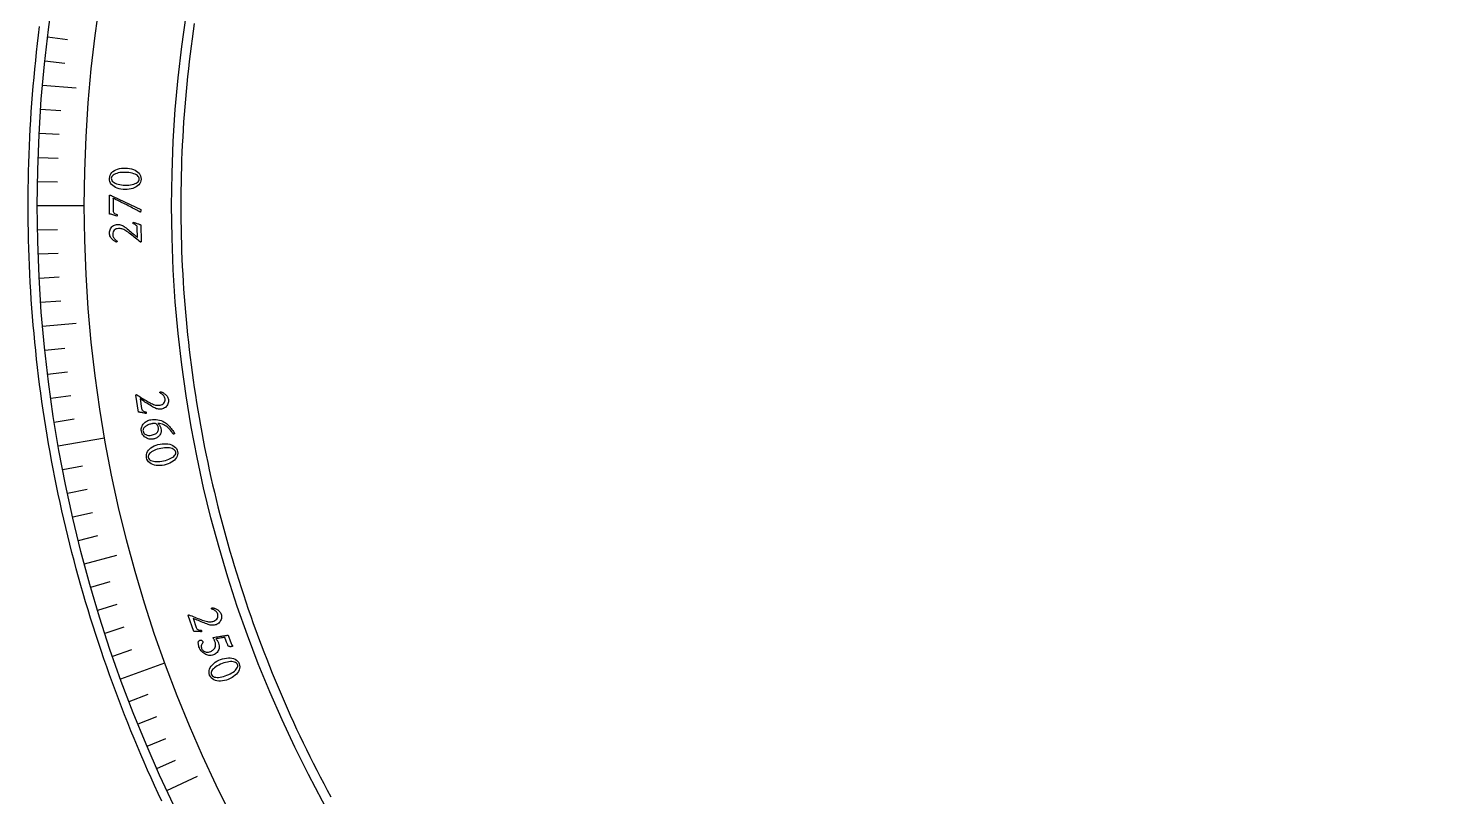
# Model space of a CAD drawing. Header units: millimetres. Extents: x -36.5 to 36.5, y -36.5 to 47.2.
# Drawn here: x -36.5 to 0.33, y -15.49 to 4.65 of the extents above; entities that cross this region are included whole.
import ezdxf

# ---------------------------------------------------------------- set-up
doc = ezdxf.new("R2010")
doc.units = ezdxf.units.MM
for name, color, linetype in [('CUT_INNER', 6, 'Continuous'), ('CUT_OUTER', 1, 'Continuous'), ('ENGRAVE', 7, 'Continuous'), ('ENGRAVE_FINE', 8, 'Continuous'), ('TEXT', 5, 'Continuous')]:
    doc.layers.add(name, color=color, linetype=linetype)

msp = doc.modelspace()

# ---------------------------------------------------------------- linework, layer by layer
at = {"layer": 'CUT_INNER'}
msp.add_lwpolyline([(-32.1482, 4.7687), (-32.1769, 4.5714), (-32.2043, 4.3739), (-32.2306, 4.1762), (-32.2556, 3.9783), (-32.2794, 3.7804), (-32.302, 3.5822), (-32.3233, 3.384), (-32.3435, 3.1856), (-32.3624, 2.987), (-32.3802, 2.7884), (-32.3967, 2.5897), (-32.4119, 2.3908), (-32.426, 2.1919), (-32.4388, 1.9929), (-32.4505, 1.7938), (-32.4609, 1.5947), (-32.47, 1.3955), (-32.478, 1.1962), (-32.4847, 0.9969), (-32.4902, 0.7976), (-32.4945, 0.5982), (-32.4976, 0.3988), (-32.4994, 0.1994), (-32.5, 0), (-32.4994, -0.1994), (-32.4976, -0.3988), (-32.4945, -0.5982), (-32.4902, -0.7976), (-32.4847, -0.9969), (-32.478, -1.1962), (-32.47, -1.3955), (-32.4609, -1.5947), (-32.4505, -1.7938), (-32.4388, -1.9929), (-32.426, -2.1919), (-32.4119, -2.3908), (-32.3967, -2.5897), (-32.3802, -2.7884), (-32.3624, -2.987), (-32.3435, -3.1856), (-32.3233, -3.384), (-32.302, -3.5822), (-32.2794, -3.7804), (-32.2556, -3.9783), (-32.2306, -4.1762), (-32.2043, -4.3739), (-32.1769, -4.5714), (-32.1482, -4.7687), (-32.1184, -4.9659), (-32.0873, -5.1629), (-32.055, -5.3597), (-32.0215, -5.5563), (-31.9868, -5.7526), (-31.9509, -5.9488), (-31.9138, -6.1447), (-31.8755, -6.3404), (-31.836, -6.5359), (-31.7953, -6.7311), (-31.7534, -6.9261), (-31.7103, -7.1208), (-31.666, -7.3152), (-31.6205, -7.5094), (-31.5739, -7.7033), (-31.526, -7.8969), (-31.477, -8.0901), (-31.4267, -8.2831), (-31.3753, -8.4758), (-31.3227, -8.6682), (-31.2689, -8.8602), (-31.214, -9.0519), (-31.1579, -9.2432), (-31.1006, -9.4343), (-31.0421, -9.6249), (-30.9824, -9.8152), (-30.9216, -10.0051), (-30.8597, -10.1947), (-30.7965, -10.3838), (-30.7322, -10.5726), (-30.6668, -10.761), (-30.6002, -10.9489), (-30.5324, -11.1365), (-30.4635, -11.3236), (-30.3935, -11.5103), (-30.3223, -11.6966), (-30.2499, -11.8824), (-30.1764, -12.0678), (-30.1018, -12.2527), (-30.0261, -12.4372), (-29.9492, -12.6212), (-29.8712, -12.8047), (-29.7921, -12.9878), (-29.7118, -13.1703), (-29.6304, -13.3524), (-29.548, -13.534), (-29.4644, -13.715), (-29.3797, -13.8955), (-29.2938, -14.0755), (-29.2069, -14.255), (-29.1189, -14.434), (-29.0298, -14.6124), (-28.9396, -14.7902), (-28.8483, -14.9675), (-28.7559, -15.1442), (-28.6624, -15.3204), (-28.5679, -15.496)], dxfattribs=at)
at = {"layer": 'CUT_OUTER'}
msp.add_lwpolyline([(-32.9956, -15.6058), (-33.0907, -15.403), (-33.1846, -15.1997), (-33.2773, -14.9958), (-33.3687, -14.7913), (-33.4588, -14.5863), (-33.5477, -14.3807), (-33.6353, -14.1746), (-33.7216, -13.9679), (-33.8067, -13.7608), (-33.8905, -13.5531), (-33.973, -13.3449), (-34.0542, -13.1362), (-34.1342, -12.927), (-34.2129, -12.7173), (-34.2903, -12.5071), (-34.3664, -12.2965), (-34.4412, -12.0854), (-34.5147, -11.8738), (-34.5869, -11.6618), (-34.6578, -11.4494), (-34.7274, -11.2365), (-34.7957, -11.0232), (-34.8627, -10.8095), (-34.9283, -10.5954), (-34.9927, -10.3809), (-35.0557, -10.166), (-35.1174, -9.9507), (-35.1778, -9.735), (-35.2369, -9.519), (-35.2946, -9.3026), (-35.3511, -9.0859), (-35.4061, -8.8688), (-35.4599, -8.6514), (-35.5123, -8.4336), (-35.5634, -8.2156), (-35.6131, -7.9972), (-35.6615, -7.7785), (-35.7086, -7.5596), (-35.7543, -7.3403), (-35.7987, -7.1208), (-35.8417, -6.901), (-35.8834, -6.681), (-35.9237, -6.4607), (-35.9626, -6.2401), (-36.0002, -6.0193), (-36.0365, -5.7983), (-36.0714, -5.5771), (-36.1049, -5.3557), (-36.1371, -5.134), (-36.1679, -4.9122), (-36.1974, -4.6902), (-36.2255, -4.468), (-36.2522, -4.2456), (-36.2776, -4.0231), (-36.3016, -3.8004), (-36.3242, -3.5776), (-36.3455, -3.3547), (-36.3654, -3.1316), (-36.3839, -2.9084), (-36.4011, -2.6851), (-36.4169, -2.4617), (-36.4313, -2.2382), (-36.4444, -2.0146), (-36.456, -1.791), (-36.4663, -1.5672), (-36.4753, -1.3435), (-36.4828, -1.1196), (-36.489, -0.8958), (-36.4938, -0.6718), (-36.4973, -0.4479), (-36.4993, -0.224), (-36.5, 0), (-36.4993, 0.224), (-36.4973, 0.4479), (-36.4938, 0.6718), (-36.489, 0.8958), (-36.4828, 1.1196), (-36.4753, 1.3435), (-36.4663, 1.5672), (-36.456, 1.791), (-36.4444, 2.0146), (-36.4313, 2.2382), (-36.4169, 2.4617), (-36.4011, 2.6851), (-36.3839, 2.9084), (-36.3654, 3.1316), (-36.3455, 3.3547), (-36.3242, 3.5776), (-36.3016, 3.8004), (-36.2776, 4.0231), (-36.2522, 4.2456), (-36.2255, 4.468), (-36.1974, 4.6902)], dxfattribs=at)
at = {"layer": 'ENGRAVE'}
for points in [[(-36.122, 3.1603), (-35.2454, 3.0836)], [(-36.26, 0), (-35.028, 0)], [(-36.122, -3.1603), (-35.2454, -3.0836)], [(-35.7091, -6.2965), (-34.4958, -6.0825)], [(-35.0245, -9.3848), (-34.1745, -9.157)], [(-34.0733, -12.4017), (-32.9156, -11.9803)], [(-32.8627, -15.3241), (-32.0652, -14.9522)]]:
    msp.add_lwpolyline(points, dxfattribs=at)
for radius in [36.26, 35.028, 32.74]:
    msp.add_circle((0, 0), radius, dxfattribs=at)
at = {"layer": 'ENGRAVE_FINE'}
for points in [[(-35.9897, 4.419), (-35.4657, 4.3546)], [(-36.0614, 3.7902), (-35.5363, 3.735)], [(-36.1717, 2.5294), (-35.645, 2.4925)], [(-36.2103, 1.8977), (-35.683, 1.8701)], [(-36.2379, 1.2655), (-35.7102, 1.247)], [(-36.2545, 0.6328), (-35.7266, 0.6236)], [(-36.2545, -0.6328), (-35.7266, -0.6236)], [(-36.2379, -1.2655), (-35.7102, -1.247)], [(-36.2103, -1.8977), (-35.683, -1.8701)], [(-36.1717, -2.5294), (-35.645, -2.4925)], [(-36.0614, -3.7902), (-35.5363, -3.735)], [(-35.9897, -4.419), (-35.4657, -4.3546)], [(-35.9071, -5.0464), (-35.3843, -4.9729)], [(-35.8136, -5.6723), (-35.2921, -5.5897)], [(-35.5938, -6.9187), (-35.0755, -6.818)], [(-35.4676, -7.5389), (-34.9512, -7.4291)], [(-35.3307, -8.1567), (-34.8162, -8.038)], [(-35.1829, -8.7721), (-34.6706, -8.6444)], [(-34.8553, -9.9946), (-34.3478, -9.8491)], [(-34.6756, -10.6014), (-34.1707, -10.447)], [(-34.4853, -11.205), (-33.9832, -11.0418)], [(-34.2845, -11.8051), (-33.7853, -11.6332)], [(-33.8516, -12.9944), (-33.3587, -12.8052)], [(-33.6197, -13.5832), (-33.1301, -13.3854)], [(-33.3775, -14.1679), (-32.8915, -13.9616)], [(-33.1252, -14.7483), (-32.6428, -14.5335)]]:
    msp.add_lwpolyline(points, dxfattribs=at)
at = {"layer": 'TEXT'}
for points in [[(-34.3677, 0.7121), (-34.3632, 0.7564), (-34.3517, 0.797), (-34.3331, 0.8337), (-34.3076, 0.8666), (-34.2762, 0.8956), (-34.2402, 0.9206), (-34.1996, 0.9416), (-34.1544, 0.9586), (-34.1058, 0.9715), (-34.0552, 0.9802), (-34.0024, 0.9848), (-33.9475, 0.9852), (-33.8928, 0.9815), (-33.8404, 0.9738), (-33.7903, 0.9621), (-33.7426, 0.9464), (-33.6984, 0.9269), (-33.6588, 0.9038), (-33.624, 0.8773), (-33.5938, 0.8473), (-33.5696, 0.8139), (-33.5526, 0.7774), (-33.5427, 0.7378), (-33.5401, 0.695), (-33.5445, 0.6534), (-33.5559, 0.6149), (-33.5745, 0.5794), (-33.6001, 0.547), (-33.6314, 0.5179), (-33.6674, 0.4925), (-33.7078, 0.4708), (-33.7528, 0.4529), (-33.8012, 0.4388), (-33.8517, 0.429), (-33.9044, 0.4233), (-33.9592, 0.4219), (-34.014, 0.4246), (-34.0665, 0.4315), (-34.1168, 0.4425), (-34.1647, 0.4577), (-34.2092, 0.4769), (-34.2489, 0.4999), (-34.2838, 0.5267), (-34.314, 0.5573), (-34.3382, 0.5914), (-34.3552, 0.6286), (-34.3651, 0.6688), (-34.3677, 0.7121)], [(-34.3202, 0.7178), (-34.3177, 0.6913), (-34.3089, 0.6666), (-34.2939, 0.6438), (-34.2727, 0.6227), (-34.2463, 0.6037), (-34.2156, 0.5868), (-34.1807, 0.5722), (-34.1415, 0.5598), (-34.099, 0.5498), (-34.0542, 0.5425), (-34.0071, 0.5377), (-33.9576, 0.5356), (-33.9086, 0.5362), (-33.8616, 0.5394), (-33.8167, 0.5453), (-33.7737, 0.5538), (-33.7338, 0.5646), (-33.6981, 0.5773), (-33.6665, 0.592), (-33.6391, 0.6086), (-33.6169, 0.6269), (-33.6009, 0.6467), (-33.5911, 0.6679), (-33.5875, 0.6907), (-33.5902, 0.7183), (-33.5992, 0.7437), (-33.6148, 0.7667), (-33.6367, 0.7874), (-33.6641, 0.8059), (-33.6958, 0.8221), (-33.7318, 0.8361), (-33.7722, 0.8478), (-33.8157, 0.8573), (-33.861, 0.8644), (-33.9082, 0.8692), (-33.9572, 0.8717), (-34.0066, 0.8716), (-34.0536, 0.869), (-34.098, 0.8637), (-34.14, 0.8557), (-34.1787, 0.8454), (-34.2133, 0.8329), (-34.2438, 0.8183), (-34.2703, 0.8016), (-34.2918, 0.783), (-34.3072, 0.7628), (-34.3167, 0.7411), (-34.3202, 0.7178)], [(-34.3641, 0.1767), (-34.3642, 0.1896), (-34.3645, 0.2031), (-34.365, 0.2171), (-34.3658, 0.2315), (-34.3665, 0.2448), (-34.3671, 0.255), (-34.3674, 0.2622), (-34.3675, 0.2663), (-34.3667, 0.2699), (-34.3645, 0.2723), (-34.3608, 0.2738), (-34.3556, 0.2743), (-34.3484, 0.2735), (-34.34, 0.2711), (-34.3303, 0.2673), (-34.3195, 0.262), (-34.3078, 0.2558), (-34.2957, 0.2494), (-34.2832, 0.2429), (-34.2703, 0.2362), (-33.5484, -0.1045), (-33.5467, -0.1068), (-33.5454, -0.1097), (-33.5447, -0.1133), (-33.5444, -0.1176), (-33.5448, -0.1252), (-33.5462, -0.1336), (-33.5484, -0.1428), (-33.5515, -0.1529), (-33.5552, -0.162), (-33.5592, -0.1686), (-33.5634, -0.1725), (-33.5679, -0.1739), (-33.5943, -0.1572), (-33.6233, -0.1398), (-33.655, -0.1215), (-33.6892, -0.1023), (-33.7253, -0.0826), (-33.7624, -0.0626), (-33.8004, -0.0423), (-33.8394, -0.0217), (-33.8788, -0.0012), (-33.9177, 0.0188), (-33.9564, 0.0384), (-33.9947, 0.0576), (-34.032, 0.076), (-34.0675, 0.0935), (-34.1013, 0.1101), (-34.1334, 0.1256), (-34.163, 0.1399), (-34.1895, 0.1528), (-34.2129, 0.1641), (-34.2332, 0.174), (-34.2495, 0.1819), (-34.2612, 0.1876), (-34.2682, 0.191), (-34.2706, 0.1922), (-34.2708, -0.1388), (-34.2693, -0.157), (-34.2648, -0.1728), (-34.2573, -0.1863), (-34.2469, -0.1974), (-34.2332, -0.207), (-34.2162, -0.2159), (-34.1956, -0.2241), (-34.1716, -0.2316), (-34.1682, -0.233), (-34.1657, -0.2362), (-34.1642, -0.241), (-34.1636, -0.2475), (-34.1638, -0.2498), (-34.1642, -0.2526), (-34.165, -0.2561), (-34.1662, -0.2601), (-34.1674, -0.2642), (-34.1687, -0.2676), (-34.17, -0.2705), (-34.1713, -0.2728), (-34.1978, -0.2645), (-34.2246, -0.2564), (-34.2516, -0.2486), (-34.2788, -0.241), (-34.3047, -0.234), (-34.3275, -0.2281), (-34.3472, -0.2233), (-34.3639, -0.2195)], [(-33.7406, -0.4349), (-33.7241, -0.4414), (-33.7067, -0.448), (-33.6881, -0.4547), (-33.6685, -0.4616), (-33.6487, -0.4683), (-33.6296, -0.4748), (-33.6113, -0.4809), (-33.5937, -0.4867), (-33.578, -0.4919), (-33.565, -0.4961), (-33.5548, -0.4994), (-33.5474, -0.5017), (-33.5379, -0.9432), (-33.5394, -0.9453), (-33.5413, -0.9474), (-33.5436, -0.9496), (-33.5463, -0.952), (-33.549, -0.9541), (-33.5516, -0.9556), (-33.5539, -0.9565), (-33.556, -0.9568), (-33.5873, -0.9307), (-33.6193, -0.9043), (-33.652, -0.8774), (-33.6852, -0.8502), (-33.7187, -0.8232), (-33.7521, -0.7967), (-33.7852, -0.7708), (-33.8181, -0.7455), (-33.8502, -0.7214), (-33.8809, -0.6991), (-33.9103, -0.6785), (-33.9383, -0.6596), (-33.9667, -0.6421), (-33.9932, -0.6281), (-34.0178, -0.6175), (-34.0406, -0.6105), (-34.0626, -0.606), (-34.0852, -0.6029), (-34.1081, -0.6012), (-34.1316, -0.6009), (-34.1631, -0.604), (-34.1919, -0.6121), (-34.218, -0.6253), (-34.2414, -0.6435), (-34.2605, -0.6656), (-34.274, -0.6903), (-34.2819, -0.7177), (-34.284, -0.7478), (-34.2821, -0.773), (-34.2773, -0.7964), (-34.2698, -0.8181), (-34.2596, -0.838), (-34.2477, -0.8562), (-34.2353, -0.8725), (-34.2225, -0.8869), (-34.2093, -0.8995), (-34.1967, -0.9101), (-34.1857, -0.9188), (-34.1765, -0.9256), (-34.169, -0.9304), (-34.1694, -0.9344), (-34.1709, -0.9386), (-34.1734, -0.9428), (-34.1771, -0.9472), (-34.1809, -0.9511), (-34.1843, -0.9539), (-34.1871, -0.9556), (-34.1893, -0.9562), (-34.1963, -0.9536), (-34.2055, -0.9492), (-34.2167, -0.9431), (-34.23, -0.9354), (-34.2446, -0.9259), (-34.2596, -0.9146), (-34.2749, -0.9016), (-34.2906, -0.8869), (-34.3059, -0.8706), (-34.3201, -0.8531), (-34.3331, -0.8342), (-34.3451, -0.814), (-34.3551, -0.7926), (-34.3624, -0.7698), (-34.367, -0.7456), (-34.3689, -0.7202), (-34.3676, -0.6894), (-34.3623, -0.66), (-34.3532, -0.6319), (-34.3402, -0.6052), (-34.324, -0.5805), (-34.3056, -0.5585), (-34.2849, -0.5391), (-34.2619, -0.5224), (-34.2373, -0.5089), (-34.2119, -0.4992), (-34.1856, -0.4932), (-34.1584, -0.4909), (-34.1311, -0.4917), (-34.1047, -0.4951), (-34.079, -0.501), (-34.0541, -0.5093), (-34.03, -0.5198), (-34.0067, -0.5321), (-33.9842, -0.5462), (-33.9624, -0.5622), (-33.934, -0.5848), (-33.9045, -0.6086), (-33.8742, -0.6336), (-33.8429, -0.6597), (-33.8116, -0.6861), (-33.7813, -0.7117), (-33.7519, -0.7365), (-33.7236, -0.7605), (-33.6971, -0.783), (-33.6734, -0.803), (-33.6524, -0.8206), (-33.6343, -0.8358), (-33.6396, -0.5817), (-33.6414, -0.5636), (-33.6463, -0.5473), (-33.6541, -0.5327), (-33.665, -0.5199), (-33.6789, -0.5081), (-33.6961, -0.4969), (-33.7164, -0.4861), (-33.74, -0.4757), (-33.7435, -0.4738), (-33.746, -0.4708), (-33.7475, -0.4667), (-33.7481, -0.4613), (-33.748, -0.459), (-33.7475, -0.4561), (-33.7467, -0.4524), (-33.7456, -0.4482), (-33.7444, -0.4439), (-33.7431, -0.4402), (-33.7418, -0.4373), (-33.7406, -0.4349)], [(-33.4074, -5.4476), (-33.4246, -5.4436), (-33.4429, -5.4397), (-33.4622, -5.4357), (-33.4826, -5.4318), (-33.5032, -5.4279), (-33.523, -5.4242), (-33.542, -5.4208), (-33.5603, -5.4175), (-33.5767, -5.4146), (-33.5901, -5.4123), (-33.6007, -5.4105), (-33.6083, -5.4092), (-33.6766, -4.9663), (-33.6754, -4.9641), (-33.6738, -4.9617), (-33.6718, -4.9592), (-33.6694, -4.9566), (-33.6669, -4.9541), (-33.6645, -4.9523), (-33.6623, -4.9511), (-33.6603, -4.9505), (-33.626, -4.9731), (-33.591, -4.9958), (-33.5554, -5.0187), (-33.519, -5.0418), (-33.4823, -5.0646), (-33.4459, -5.0868), (-33.4098, -5.1083), (-33.3739, -5.129), (-33.3389, -5.1487), (-33.3055, -5.1667), (-33.2737, -5.183), (-33.2434, -5.1978), (-33.2129, -5.2111), (-33.1847, -5.2212), (-33.1589, -5.2281), (-33.1354, -5.2318), (-33.113, -5.2332), (-33.0903, -5.2331), (-33.0673, -5.2316), (-33.044, -5.2286), (-33.0132, -5.2212), (-32.9858, -5.2094), (-32.9617, -5.193), (-32.941, -5.1722), (-32.9249, -5.1483), (-32.9148, -5.1226), (-32.9105, -5.0952), (-32.9122, -5.066), (-32.9173, -5.042), (-32.9249, -5.02), (-32.935, -5.0001), (-32.9476, -4.9821), (-32.9616, -4.9661), (-32.9758, -4.9519), (-32.9902, -4.9395), (-33.0049, -4.929), (-33.0187, -4.9202), (-33.0305, -4.9131), (-33.0405, -4.9077), (-33.0485, -4.904), (-33.0486, -4.9), (-33.0476, -4.8958), (-33.0455, -4.8913), (-33.0424, -4.8866), (-33.039, -4.8824), (-33.036, -4.8793), (-33.0335, -4.8773), (-33.0313, -4.8764), (-33.024, -4.8782), (-33.0144, -4.8813), (-33.0026, -4.8859), (-32.9885, -4.8918), (-32.9729, -4.8992), (-32.9567, -4.9082), (-32.94, -4.9189), (-32.9227, -4.9312), (-32.9056, -4.9449), (-32.8894, -4.9601), (-32.8742, -4.9765), (-32.8599, -4.9944), (-32.8474, -5.0137), (-32.8373, -5.0346), (-32.8297, -5.0571), (-32.8246, -5.0813), (-32.822, -5.1109), (-32.8233, -5.1398), (-32.8287, -5.168), (-32.8381, -5.1954), (-32.8507, -5.2213), (-32.866, -5.2451), (-32.8838, -5.2666), (-32.9043, -5.286), (-32.9267, -5.3025), (-32.9505, -5.3156), (-32.9757, -5.3253), (-33.0023, -5.3314), (-33.0293, -5.3345), (-33.056, -5.3351), (-33.0822, -5.3332), (-33.108, -5.3286), (-33.1333, -5.3219), (-33.1582, -5.3132), (-33.1824, -5.3026), (-33.2062, -5.2901), (-33.2375, -5.2719), (-33.2699, -5.2526), (-33.3034, -5.2321), (-33.338, -5.2106), (-33.3725, -5.1887), (-33.4059, -5.1674), (-33.4383, -5.1466), (-33.4695, -5.1264), (-33.4987, -5.1074), (-33.5248, -5.0904), (-33.5478, -5.0755), (-33.5677, -5.0625), (-33.5285, -5.316), (-33.5242, -5.3338), (-33.5171, -5.3495), (-33.5072, -5.3629), (-33.4946, -5.3741), (-33.4791, -5.3838), (-33.4605, -5.3926), (-33.4388, -5.4004), (-33.414, -5.4073), (-33.4102, -5.4086), (-33.4073, -5.4112), (-33.4052, -5.4151), (-33.4038, -5.4203), (-33.4036, -5.4226), (-33.4036, -5.4256), (-33.4039, -5.4293), (-33.4043, -5.4337), (-33.4049, -5.4382), (-33.4057, -5.442), (-33.4065, -5.4451), (-33.4074, -5.4476)], [(-33.0197, -5.8435), (-33.0157, -5.8752), (-33.0151, -5.9048), (-33.0181, -5.9324), (-33.0247, -5.9578), (-33.034, -5.9813), (-33.0455, -6.0028), (-33.059, -6.0224), (-33.0746, -6.04), (-33.0917, -6.0558), (-33.1096, -6.0699), (-33.1284, -6.0822), (-33.1479, -6.0928), (-33.1675, -6.1016), (-33.1863, -6.1088), (-33.2043, -6.1144), (-33.2215, -6.1183), (-33.2562, -6.1225), (-33.2906, -6.1222), (-33.3244, -6.1173), (-33.3579, -6.1079), (-33.39, -6.0944), (-33.4196, -6.0775), (-33.4469, -6.057), (-33.4718, -6.0331), (-33.4934, -6.0061), (-33.5106, -5.9763), (-33.5235, -5.9438), (-33.5321, -5.9086), (-33.5355, -5.8803), (-33.5354, -5.8528), (-33.5319, -5.8261), (-33.525, -5.8004), (-33.5151, -5.7757), (-33.503, -5.7524), (-33.4885, -5.7305), (-33.4717, -5.71), (-33.453, -5.691), (-33.4327, -5.6737), (-33.4108, -5.658), (-33.3874, -5.6441), (-33.3632, -5.6321), (-33.3386, -5.6223), (-33.3137, -5.6147), (-33.2885, -5.6094), (-33.2402, -5.6032), (-33.1925, -5.6011), (-33.1454, -5.6032), (-33.099, -5.6092), (-33.054, -5.6193), (-33.0111, -5.6334), (-32.9704, -5.6514), (-32.9318, -5.6733), (-32.9037, -5.6924), (-32.8762, -5.7133), (-32.8493, -5.7361), (-32.8232, -5.7606), (-32.798, -5.7863), (-32.7742, -5.8125), (-32.7518, -5.8393), (-32.7308, -5.8667), (-32.7116, -5.8939), (-32.6947, -5.9205), (-32.6801, -5.9464), (-32.6677, -5.9716), (-32.6679, -5.9758), (-32.6701, -5.9796), (-32.6743, -5.9829), (-32.6805, -5.9858), (-32.6872, -5.9882), (-32.6929, -5.99), (-32.6976, -5.9914), (-32.7014, -5.9923), (-32.7122, -5.9731), (-32.7246, -5.9529), (-32.7385, -5.9315), (-32.754, -5.909), (-32.7711, -5.886), (-32.7903, -5.8633), (-32.8113, -5.8408), (-32.8343, -5.8186), (-32.8594, -5.7973), (-32.8868, -5.7777), (-32.9165, -5.7598), (-32.9484, -5.7436), (-32.9828, -5.7296), (-33.02, -5.7186), (-33.0599, -5.7105), (-33.1026, -5.7054), (-33.0868, -5.7204), (-33.0723, -5.7366), (-33.0592, -5.7541), (-33.0475, -5.7728), (-33.0375, -5.7917), (-33.0295, -5.8097), (-33.0236, -5.827), (-33.0197, -5.8435)], [(-33.1602, -5.7047), (-33.1708, -5.7053), (-33.1816, -5.706), (-33.1926, -5.707), (-33.2036, -5.7081), (-33.2148, -5.7095), (-33.2258, -5.711), (-33.2369, -5.7126), (-33.248, -5.7144), (-33.2695, -5.7187), (-33.2913, -5.7242), (-33.3135, -5.731), (-33.3359, -5.7389), (-33.3579, -5.748), (-33.379, -5.7582), (-33.399, -5.7695), (-33.418, -5.7818), (-33.4354, -5.7952), (-33.4507, -5.8095), (-33.464, -5.8247), (-33.4752, -5.8408), (-33.4836, -5.8576), (-33.4887, -5.8751), (-33.4904, -5.8931), (-33.4888, -5.9117), (-33.4801, -5.9403), (-33.4647, -5.9649), (-33.4426, -5.9854), (-33.4139, -6.0019), (-33.3806, -6.0135), (-33.3445, -6.0196), (-33.3058, -6.0201), (-33.2644, -6.0151), (-33.2379, -6.0093), (-33.2127, -6.0016), (-33.1888, -5.9921), (-33.1663, -5.9807), (-33.1458, -5.9675), (-33.128, -5.9523), (-33.1128, -5.9353), (-33.1003, -5.9163), (-33.0912, -5.8953), (-33.0861, -5.8722), (-33.0851, -5.847), (-33.088, -5.8197), (-33.091, -5.8059), (-33.0952, -5.7916), (-33.1005, -5.7767), (-33.107, -5.7612), (-33.1156, -5.7459), (-33.1273, -5.7314), (-33.1422, -5.7176), (-33.1602, -5.7047)], [(-32.5858, -6.4445), (-32.5809, -6.4873), (-32.5836, -6.528), (-32.5938, -6.5667), (-32.6116, -6.6035), (-32.6359, -6.6379), (-32.6655, -6.6697), (-32.7004, -6.6988), (-32.7406, -6.7252), (-32.785, -6.7486), (-32.8323, -6.7686), (-32.8826, -6.7851), (-32.9359, -6.7981), (-32.99, -6.8072), (-33.0428, -6.8118), (-33.0942, -6.8119), (-33.1443, -6.8075), (-33.1918, -6.7985), (-33.2355, -6.7849), (-33.2755, -6.7667), (-33.3117, -6.7439), (-33.3428, -6.7164), (-33.3676, -6.6841), (-33.3859, -6.647), (-33.3979, -6.6051), (-33.4025, -6.563), (-33.3995, -6.5224), (-33.3889, -6.4833), (-33.3706, -6.4459), (-33.3459, -6.4107), (-33.316, -6.3783), (-33.2807, -6.3488), (-33.2403, -6.3221), (-33.1957, -6.2987), (-33.1481, -6.279), (-33.0976, -6.263), (-33.0441, -6.2508), (-32.9899, -6.2426), (-32.9371, -6.2388), (-32.8857, -6.2395), (-32.8357, -6.2445), (-32.7884, -6.2539), (-32.745, -6.2679), (-32.7055, -6.2863), (-32.6699, -6.3092), (-32.6393, -6.3366), (-32.6152, -6.3682), (-32.5973, -6.4042), (-32.5858, -6.4445)], [(-32.631, -6.46), (-32.639, -6.4355), (-32.6526, -6.414), (-32.672, -6.3954), (-32.697, -6.3799), (-32.7268, -6.3673), (-32.7602, -6.3576), (-32.7973, -6.3509), (-32.8381, -6.347), (-32.8817, -6.3462), (-32.9271, -6.3483), (-32.9742, -6.3533), (-33.023, -6.3614), (-33.0709, -6.372), (-33.1162, -6.3847), (-33.159, -6.3997), (-33.1993, -6.4168), (-33.2361, -6.4357), (-33.2684, -6.4556), (-33.2962, -6.4766), (-33.3195, -6.4986), (-33.3374, -6.5214), (-33.3488, -6.5443), (-33.3538, -6.5674), (-33.3524, -6.5907), (-33.3438, -6.6175), (-33.3295, -6.6405), (-33.3092, -6.6598), (-33.2832, -6.6754), (-33.2524, -6.6876), (-33.2179, -6.6965), (-33.1797, -6.7022), (-33.1377, -6.7046), (-33.0932, -6.7042), (-33.0475, -6.701), (-33.0004, -6.6951), (-32.952, -6.6865), (-32.9039, -6.6754), (-32.8587, -6.6624), (-32.8166, -6.6474), (-32.7774, -6.6304), (-32.7419, -6.612), (-32.7109, -6.5924), (-32.6842, -6.5718), (-32.662, -6.5502), (-32.645, -6.5279), (-32.6342, -6.5054), (-32.6295, -6.4828), (-32.631, -6.46)], [(-31.9539, -11.166), (-31.9715, -11.165), (-31.9902, -11.1643), (-32.0099, -11.1638), (-32.0308, -11.1634), (-32.0517, -11.1632), (-32.0718, -11.163), (-32.0912, -11.1629), (-32.1097, -11.1629), (-32.1263, -11.1629), (-32.14, -11.1629), (-32.1507, -11.1629), (-32.1584, -11.163), (-32.3026, -10.7387), (-32.3018, -10.7363), (-32.3006, -10.7337), (-32.2991, -10.7309), (-32.2972, -10.7279), (-32.2951, -10.7251), (-32.2931, -10.7229), (-32.2912, -10.7213), (-32.2893, -10.7204), (-32.2516, -10.7366), (-32.2132, -10.7529), (-32.1741, -10.7693), (-32.1342, -10.7857), (-32.0942, -10.8018), (-32.0545, -10.8173), (-32.0152, -10.8322), (-31.9762, -10.8464), (-31.9384, -10.8597), (-31.9023, -10.8716), (-31.8681, -10.8822), (-31.8357, -10.8915), (-31.8034, -10.8993), (-31.7739, -10.9044), (-31.7473, -10.9067), (-31.7235, -10.9063), (-31.7012, -10.9037), (-31.6788, -10.8997), (-31.6565, -10.8942), (-31.6341, -10.8872), (-31.605, -10.8746), (-31.58, -10.8581), (-31.5592, -10.8379), (-31.5424, -10.8138), (-31.5307, -10.7874), (-31.5252, -10.7604), (-31.5258, -10.7326), (-31.5325, -10.7041), (-31.5417, -10.6814), (-31.553, -10.6611), (-31.5664, -10.6432), (-31.582, -10.6277), (-31.5985, -10.6144), (-31.615, -10.6029), (-31.6313, -10.5932), (-31.6475, -10.5854), (-31.6626, -10.5791), (-31.6756, -10.5742), (-31.6863, -10.5706), (-31.6949, -10.5683), (-31.6956, -10.5644), (-31.6954, -10.56), (-31.6941, -10.5553), (-31.6919, -10.5501), (-31.6893, -10.5454), (-31.6869, -10.5418), (-31.6847, -10.5394), (-31.6827, -10.5382), (-31.6752, -10.5386), (-31.6653, -10.5401), (-31.6528, -10.5425), (-31.6378, -10.5458), (-31.6212, -10.5504), (-31.6037, -10.5565), (-31.5854, -10.5641), (-31.5662, -10.5732), (-31.547, -10.5838), (-31.5284, -10.5959), (-31.5106, -10.6095), (-31.4934, -10.6246), (-31.4777, -10.6414), (-31.4642, -10.6603), (-31.4528, -10.6811), (-31.4436, -10.704), (-31.4358, -10.7328), (-31.4322, -10.7614), (-31.4325, -10.7901), (-31.437, -10.8187), (-31.445, -10.8465), (-31.4559, -10.8725), (-31.4697, -10.8968), (-31.4865, -10.9194), (-31.5057, -10.9396), (-31.5268, -10.9567), (-31.55, -10.9705), (-31.5751, -10.9812), (-31.6012, -10.989), (-31.6274, -10.9942), (-31.6535, -10.9968), (-31.6797, -10.9968), (-31.7058, -10.9946), (-31.7318, -10.9903), (-31.7575, -10.9841), (-31.7831, -10.9759), (-31.8171, -10.9634), (-31.8524, -10.95), (-31.8889, -10.9357), (-31.9267, -10.9205), (-31.9645, -10.905), (-32.0011, -10.8898), (-32.0366, -10.8749), (-32.0708, -10.8604), (-32.1029, -10.8468), (-32.1315, -10.8346), (-32.1568, -10.8239), (-32.1787, -10.8146), (-32.0961, -11.0574), (-32.0887, -11.0742), (-32.0789, -11.0884), (-32.0669, -11.0999), (-32.0525, -11.1088), (-32.0356, -11.1156), (-32.0157, -11.121), (-31.993, -11.1249), (-31.9674, -11.1274), (-31.9635, -11.128), (-31.9601, -11.1301), (-31.9574, -11.1336), (-31.9551, -11.1385), (-31.9545, -11.1407), (-31.954, -11.1437), (-31.9536, -11.1474), (-31.9533, -11.1518), (-31.9531, -11.1563), (-31.9532, -11.1601), (-31.9534, -11.1634), (-31.9539, -11.166)], [(-31.5105, -11.4689), (-31.5, -11.5039), (-31.4945, -11.5376), (-31.494, -11.5702), (-31.4984, -11.6015), (-31.5068, -11.6312), (-31.5184, -11.6589), (-31.5331, -11.6845), (-31.5509, -11.7081), (-31.571, -11.7291), (-31.5928, -11.7468), (-31.6163, -11.7613), (-31.6414, -11.7726), (-31.6721, -11.7821), (-31.7026, -11.7878), (-31.7328, -11.7896), (-31.7629, -11.7875), (-31.7923, -11.782), (-31.8206, -11.7737), (-31.8479, -11.7625), (-31.8742, -11.7484), (-31.8991, -11.7318), (-31.9224, -11.713), (-31.9441, -11.6922), (-31.9642, -11.6693), (-31.9823, -11.6447), (-31.9983, -11.6189), (-32.012, -11.592), (-32.0234, -11.5639), (-32.0276, -11.5511), (-32.0314, -11.5366), (-32.0348, -11.5203), (-32.038, -11.5022), (-32.0403, -11.4834), (-32.0413, -11.4652), (-32.0409, -11.4474), (-32.0393, -11.4301), (-32.0378, -11.4265), (-32.0353, -11.4217), (-32.0318, -11.4159), (-32.0273, -11.409), (-32.0219, -11.4022), (-32.016, -11.3965), (-32.0094, -11.3921), (-32.0023, -11.3889), (-31.9895, -11.3854), (-31.9774, -11.3844), (-31.9657, -11.3857), (-31.9546, -11.3894), (-31.9447, -11.3949), (-31.9366, -11.4017), (-31.9303, -11.4098), (-31.9258, -11.4191), (-31.9228, -11.4313), (-31.9227, -11.4431), (-31.9254, -11.4543), (-31.931, -11.4652), (-31.9377, -11.4757), (-31.9439, -11.4861), (-31.9495, -11.4964), (-31.9545, -11.5066), (-31.9593, -11.5187), (-31.9623, -11.5311), (-31.9638, -11.5439), (-31.9636, -11.557), (-31.9622, -11.5702), (-31.96, -11.583), (-31.957, -11.5954), (-31.9531, -11.6074), (-31.9461, -11.6232), (-31.9368, -11.6383), (-31.9252, -11.6526), (-31.9114, -11.6662), (-31.8951, -11.6782), (-31.8765, -11.6877), (-31.8554, -11.6949), (-31.8318, -11.6997), (-31.8058, -11.7012), (-31.7773, -11.6986), (-31.7464, -11.692), (-31.7131, -11.6813), (-31.6942, -11.6729), (-31.6758, -11.6621), (-31.6578, -11.6487), (-31.6404, -11.6328), (-31.6245, -11.6145), (-31.6112, -11.594), (-31.6005, -11.5712), (-31.5923, -11.5461), (-31.5879, -11.5187), (-31.5884, -11.4892), (-31.5937, -11.4575), (-31.604, -11.4235), (-31.6082, -11.4129), (-31.6137, -11.4009), (-31.6205, -11.3875), (-31.6286, -11.3726), (-31.6371, -11.3581), (-31.6449, -11.3461), (-31.6522, -11.3365), (-31.6589, -11.3292), (-31.6592, -11.3273), (-31.6587, -11.3251), (-31.6576, -11.3229), (-31.6557, -11.3204), (-31.6534, -11.3181), (-31.6508, -11.3161), (-31.648, -11.3144), (-31.645, -11.3131), (-31.6085, -11.3077), (-31.572, -11.3023), (-31.5355, -11.2968), (-31.4991, -11.2914), (-31.4632, -11.286), (-31.4286, -11.2808), (-31.3952, -11.2758), (-31.3631, -11.2709), (-31.3331, -11.2663), (-31.306, -11.2619), (-31.2819, -11.2578), (-31.2607, -11.2541), (-31.1971, -11.4292), (-31.1925, -11.4413), (-31.1875, -11.4536), (-31.1821, -11.4658), (-31.1764, -11.4781), (-31.1706, -11.4898), (-31.1651, -11.5005), (-31.16, -11.51), (-31.1551, -11.5185), (-31.151, -11.5254), (-31.1481, -11.5304), (-31.1464, -11.5334), (-31.1458, -11.5343), (-31.1465, -11.5379), (-31.1471, -11.5412), (-31.1476, -11.5442), (-31.1481, -11.5469), (-31.1488, -11.5493), (-31.15, -11.5513), (-31.1517, -11.5528), (-31.154, -11.5539), (-31.1566, -11.5546), (-31.161, -11.5553), (-31.167, -11.556), (-31.1747, -11.5568), (-31.1834, -11.5574), (-31.1928, -11.5576), (-31.2027, -11.5576), (-31.2131, -11.5572), (-31.2236, -11.5564), (-31.2336, -11.5549), (-31.2431, -11.5529), (-31.2522, -11.5502), (-31.2581, -11.5379), (-31.2645, -11.5243), (-31.2714, -11.5096), (-31.2786, -11.4936), (-31.2863, -11.4762), (-31.2941, -11.4571), (-31.3022, -11.4364), (-31.3106, -11.4141), (-31.3468, -11.314), (-31.3762, -11.3184), (-31.4057, -11.323), (-31.4354, -11.3277), (-31.4654, -11.3326), (-31.4951, -11.3373), (-31.5241, -11.3418), (-31.5525, -11.3459), (-31.5802, -11.3496), (-31.5707, -11.3612), (-31.5609, -11.3748), (-31.5507, -11.3904), (-31.5402, -11.4081), (-31.5304, -11.426), (-31.5222, -11.442), (-31.5155, -11.4563), (-31.5105, -11.4689)], [(-30.9716, -12.005), (-30.9594, -12.0463), (-30.955, -12.0869), (-30.9583, -12.1268), (-30.9695, -12.1661), (-30.9874, -12.2043), (-31.0111, -12.2407), (-31.0404, -12.2754), (-31.0754, -12.3084), (-31.115, -12.3391), (-31.1582, -12.367), (-31.2048, -12.392), (-31.2551, -12.4141), (-31.3068, -12.4324), (-31.3579, -12.4461), (-31.4085, -12.4551), (-31.4586, -12.4595), (-31.507, -12.4589), (-31.5524, -12.4531), (-31.595, -12.4422), (-31.6346, -12.426), (-31.67, -12.4043), (-31.7, -12.3767), (-31.7245, -12.3434), (-31.7435, -12.3042), (-31.7554, -12.2635), (-31.7595, -12.223), (-31.7558, -12.1828), (-31.7444, -12.1427), (-31.7261, -12.1038), (-31.7022, -12.0667), (-31.6727, -12.0315), (-31.6375, -11.9982), (-31.5976, -11.9674), (-31.5542, -11.9397), (-31.5072, -11.9152), (-31.4567, -11.8939), (-31.4047, -11.8764), (-31.3533, -11.8635), (-31.3026, -11.8552), (-31.2525, -11.8515), (-31.2043, -11.8526), (-31.1591, -11.8588), (-31.117, -11.87), (-31.0779, -11.8864), (-31.0431, -11.908), (-31.0138, -11.935), (-30.99, -11.9673), (-30.9716, -12.005)], [(-31.0135, -12.0282), (-31.0256, -12.0054), (-31.0428, -11.9866), (-31.0651, -11.9717), (-31.0924, -11.9607), (-31.1239, -11.9535), (-31.1585, -11.9498), (-31.1962, -11.9496), (-31.2371, -11.9529), (-31.2802, -11.9596), (-31.3245, -11.9695), (-31.37, -11.9827), (-31.4167, -11.9992), (-31.462, -12.0179), (-31.5044, -12.0383), (-31.544, -12.0605), (-31.5807, -12.0844), (-31.6136, -12.1093), (-31.642, -12.1345), (-31.6657, -12.16), (-31.6848, -12.1858), (-31.6985, -12.2113), (-31.7058, -12.2358), (-31.7067, -12.2595), (-31.7012, -12.2822), (-31.6882, -12.307), (-31.67, -12.3272), (-31.6467, -12.3427), (-31.6184, -12.3536), (-31.586, -12.3602), (-31.5504, -12.363), (-31.5118, -12.3619), (-31.47, -12.3571), (-31.4263, -12.3489), (-31.3818, -12.3378), (-31.3365, -12.3238), (-31.2903, -12.3069), (-31.2448, -12.2877), (-31.2026, -12.267), (-31.1637, -12.2449), (-31.1281, -12.2214), (-31.0964, -12.1971), (-31.0692, -12.1725), (-31.0465, -12.1476), (-31.0284, -12.1223), (-31.0155, -12.0975), (-31.0088, -12.0735), (-31.0081, -12.0504), (-31.0135, -12.0282)]]:
    msp.add_lwpolyline(points, close=True, dxfattribs=at)

doc.saveas('drawing.dxf')
